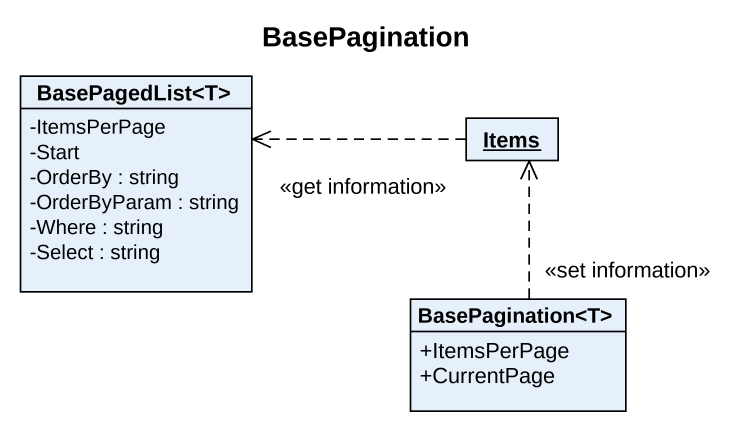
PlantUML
@startuml
title BasePagination
hide circle
hide empty members
skinparam classAttributeIconSize 0
class "BasePagedList<T>" as BasePagedList_T {
  -ItemsPerPage
  -Start
  -OrderBy : string
  -OrderByParam : string
  -Where : string
  -Select : string
}
object Items
class "BasePagination<T>" as BasePagination_T {
  +ItemsPerPage
  +CurrentPage
}
Items .left.> BasePagedList_T : <<get information>>
BasePagination_T .up.> Items : <<set information>>
@enduml
